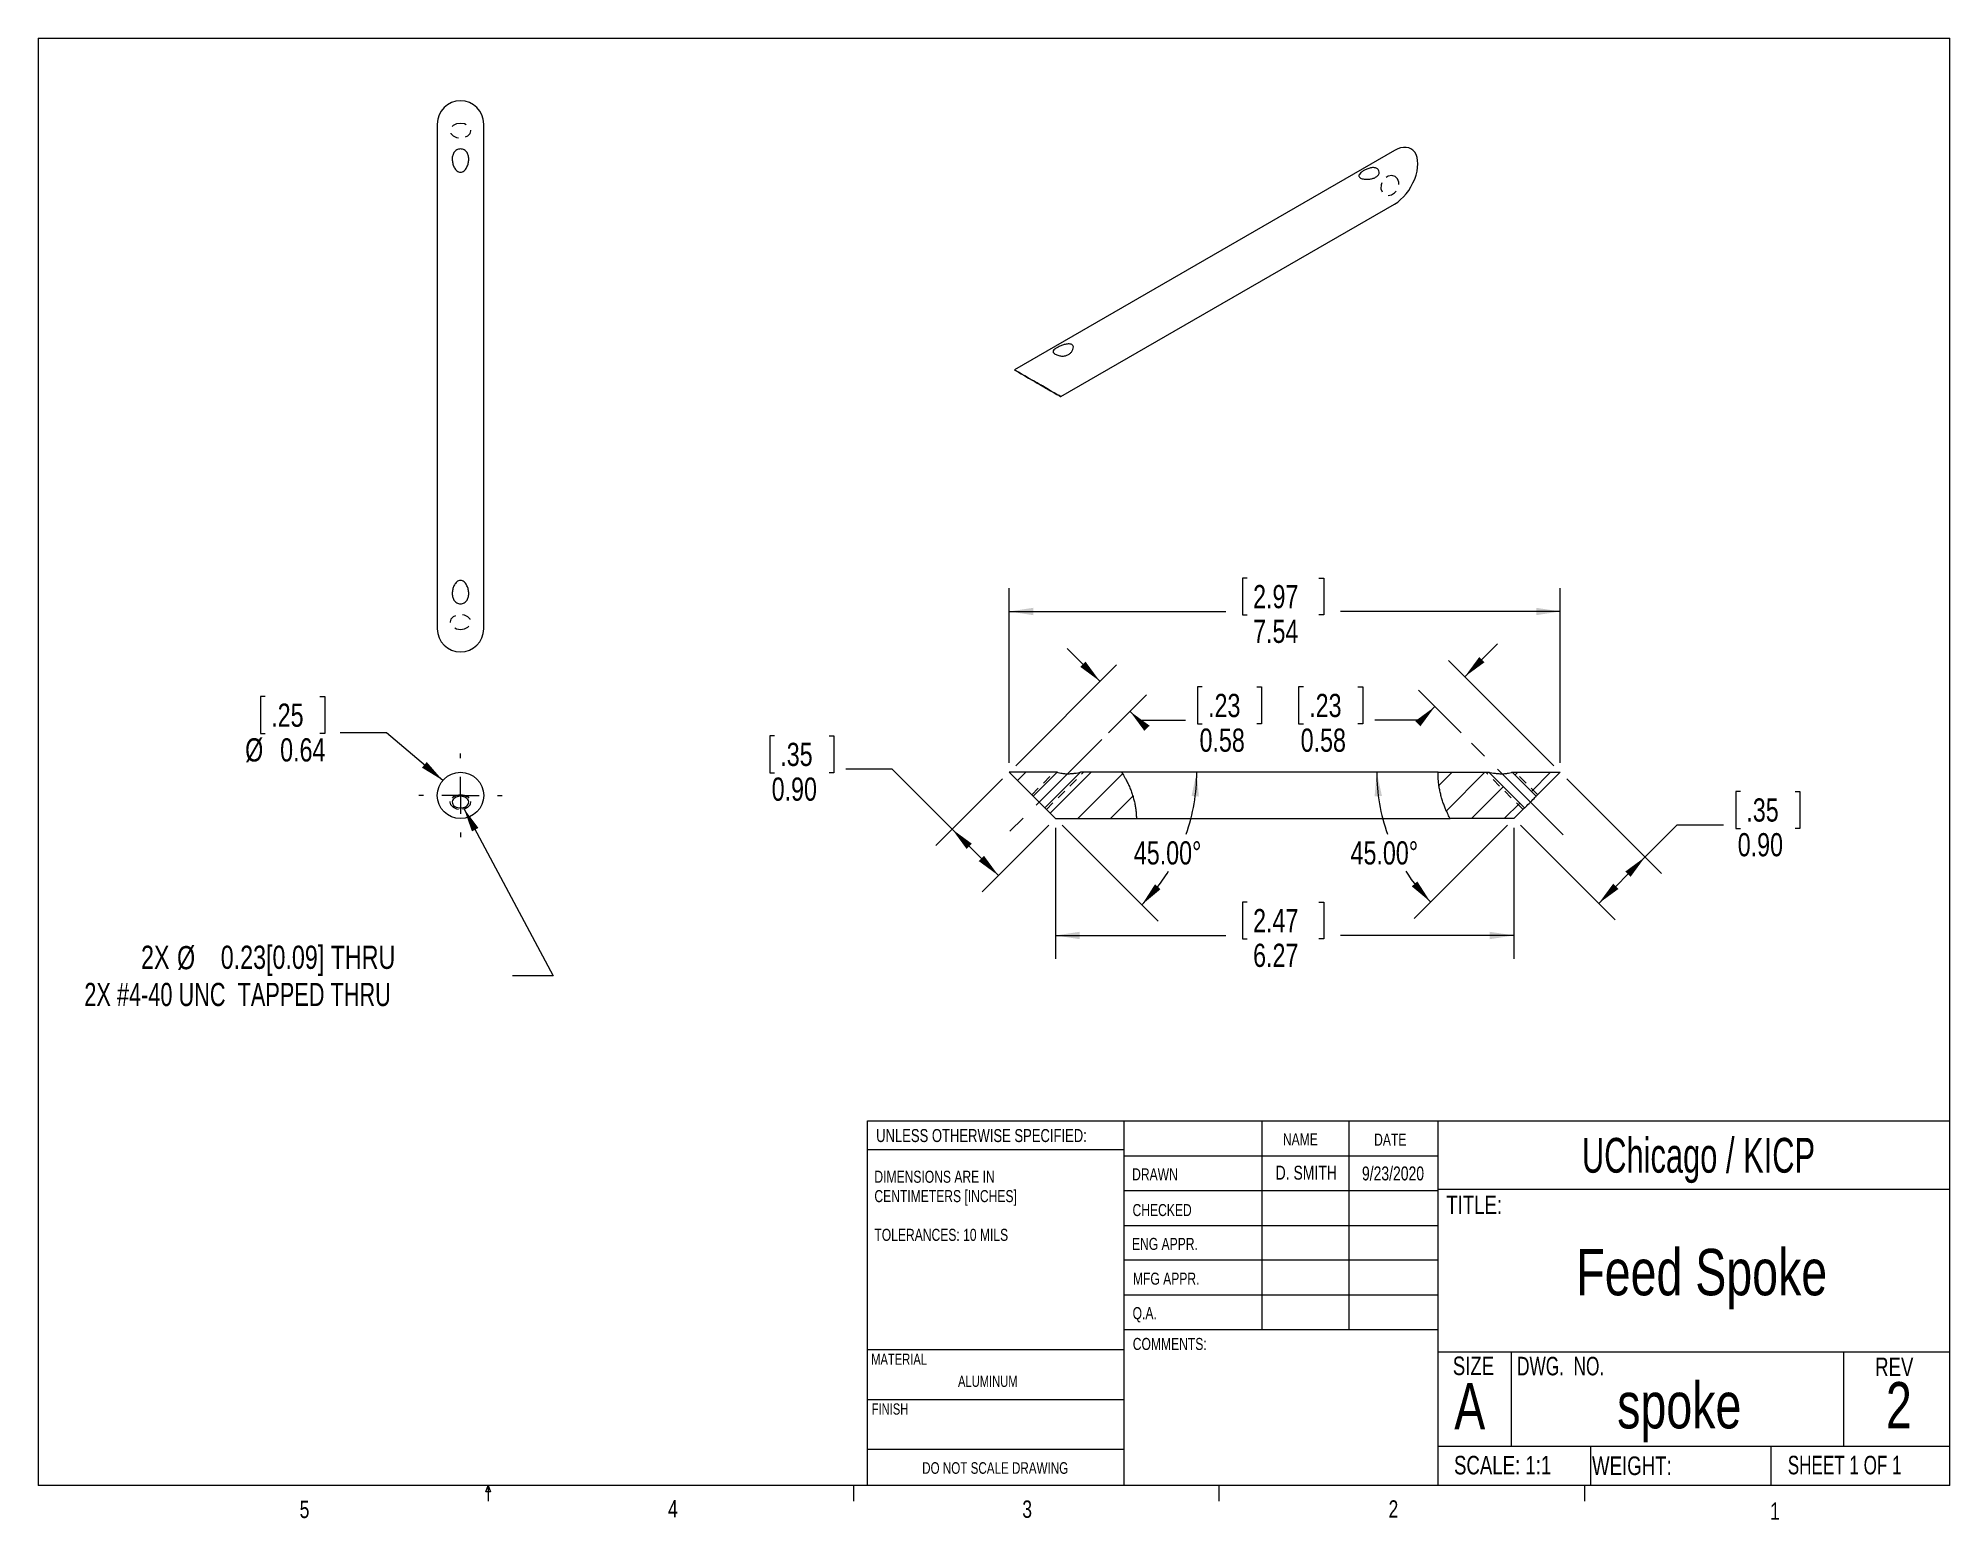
# Model space of a CAD drawing. Header units: millimetres. Extents: x 0.8 to 27, y 0.5 to 20.8.
import ezdxf

# ---------------------------------------------------------------- set-up
doc = ezdxf.new("R2010")
doc.units = ezdxf.units.MM
doc.linetypes.add('CENTERX2', pattern=[2.032, 1.27, -0.254, 0.254, -0.254])
doc.linetypes.add('HIDDEN', pattern=[0.1905, 0.127, -0.0635])
doc.styles.add('SLDTEXTSTYLE0', font='TXT', dxfattribs={"width": 0.75})
doc.styles.add('SLDTEXTSTYLE1', font='TXT', dxfattribs={"width": 0.6875})
doc.styles.add('SLDTEXTSTYLE2', font='TXT', dxfattribs={"width": 0.694444})
doc.styles.add('SLDTEXTSTYLE3', font='TXT', dxfattribs={"width": 0.663})
doc.styles.add('SLDTEXTSTYLE4', font='TXT', dxfattribs={"width": 0.7})
doc.dimstyles.new('SLDDIMSTYLE0', dxfattribs={"dimtxt": 0.3175, "dimasz": 0.3302, "dimexe": 0, "dimexo": 0.0625, "dimgap": 0.079375, "dimtad": 0, "dimtih": 1, "dimtoh": 1, "dimrnd": 1e-09, "dimdsep": 46, "dimtxsty": 'SLDTEXTSTYLE0', "dimsah": 1, "dimcen": 0, "dimadec": 0, "dimazin": 2, "dimtfac": 1, "dimtofl": 0, "dimtmove": 0, "dimatfit": 3, "dimfxl": 1, "dimfrac": 2, "dimtolj": 1, "dimtzin": 12, "dimarcsym": 0})
doc.dimstyles.new('SLDDIMSTYLE1', dxfattribs={"dimtxt": 0.3175, "dimasz": 0.3302, "dimexe": 0, "dimexo": 0.0625, "dimgap": 0.079375, "dimtad": 0, "dimtih": 1, "dimtoh": 1, "dimrnd": 1e-09, "dimdsep": 46, "dimtxsty": 'SLDTEXTSTYLE0', "dimsah": 1, "dimcen": 0, "dimadec": 0, "dimazin": 2, "dimtfac": 1, "dimtofl": 0, "dimtmove": 0, "dimatfit": 3, "dimfxl": 1, "dimfrac": 2, "dimtolj": 1, "dimtzin": 12, "dimarcsym": 0})
doc.dimstyles.new('SLDDIMSTYLE2', dxfattribs={"dimtxt": 0.3175, "dimasz": 0.3302, "dimexe": 0, "dimexo": 0.0625, "dimgap": 0.079375, "dimtad": 0, "dimtih": 1, "dimtoh": 1, "dimrnd": 1e-09, "dimzin": 12, "dimdsep": 46, "dimtxsty": 'SLDTEXTSTYLE0', "dimsah": 1, "dimcen": 0.09, "dimadec": 0, "dimazin": 3, "dimtfac": 1, "dimtofl": 0, "dimtmove": 0, "dimatfit": 3, "dimfxl": 1, "dimfrac": 2, "dimtolj": 1, "dimtzin": 12, "dimarcsym": 0})
doc.dimstyles.new('SLDDIMSTYLE3', dxfattribs={"dimtxt": 0.3175, "dimasz": 0.3302, "dimexe": 0, "dimexo": 0.0625, "dimgap": 0.079375, "dimtad": 0, "dimtih": 1, "dimtoh": 1, "dimrnd": 1e-09, "dimdsep": 46, "dimtxsty": 'SLDTEXTSTYLE0', "dimsah": 1, "dimcen": 0.09, "dimadec": 0, "dimazin": 2, "dimtfac": 1, "dimtmove": 0, "dimatfit": 0, "dimfxl": 1, "dimfrac": 2, "dimtolj": 1, "dimtzin": 12, "dimarcsym": 0})
doc.dimstyles.new('SLDDIMSTYLE4', dxfattribs={"dimtxt": 0.3175, "dimasz": 0.3302, "dimexe": 0, "dimexo": 0.0625, "dimgap": 0.079375, "dimtad": 0, "dimtih": 1, "dimtoh": 1, "dimrnd": 1e-09, "dimzin": 0, "dimdsep": 46, "dimtxsty": 'SLDTEXTSTYLE0', "dimsah": 1, "dimcen": 0.09, "dimadec": 0, "dimazin": 0, "dimtfac": 1, "dimtofl": 0, "dimtmove": 0, "dimatfit": 3, "dimfxl": 1, "dimfrac": 2, "dimtolj": 1, "dimtzin": 12, "dimarcsym": 0})
doc.dimstyles.new('SLDDIMSTYLE5', dxfattribs={"dimtxt": 0.3175, "dimasz": 0.3302, "dimexe": 0, "dimexo": 0.0625, "dimgap": 0.079375, "dimtad": 0, "dimtih": 1, "dimtoh": 1, "dimdec": 4, "dimzin": 4, "dimdsep": 46, "dimtxsty": 'SLDTEXTSTYLE0', "dimsah": 1, "dimcen": 0.09, "dimazin": 1, "dimtfac": 1, "dimtofl": 0, "dimtmove": 0, "dimatfit": 3, "dimfxl": 1, "dimfrac": 2, "dimtolj": 1, "dimtzin": 12, "dimarcsym": 0})

# ---------------------------------------------------------------- blocks, each defined once
blk = doc.blocks.new('SW_NOTE_0')
at = {"color": 0, "linetype": 'Continuous', "lineweight": 0, "char_height": 0.1651, "attachment_point": 1, "style": 'SLDTEXTSTYLE0'}
for s, insert in [('DIMENSIONS ARE IN', (0, 0.213)), ('CENTIMETERS [INCHES]', (0, -0.052)), ('TOLERANCES: 10 MILS', (0, -0.582))]:
    blk.add_mtext(s, dxfattribs=dict(at, insert=insert))
blk = doc.blocks.new('_D')
at = {"color": 7, "linetype": 'Continuous', "lineweight": 0}
for p, q in [((3.946, 11.795), (3.882, 11.795)), ((3.882, 11.795), (3.882, 11.291)), ((4.694, 11.795), (4.759, 11.795)), ((4.759, 11.795), (4.759, 11.291)), ((3.882, 11.291), (3.946, 11.291)), ((4.759, 11.291), (4.694, 11.291)), ((5.605, 11.3), (4.97, 11.3)), ((6.375, 10.648), (5.605, 11.3))]:
    blk.add_line(p, q, dxfattribs=at)
blk.add_solid([(6.375, 10.648), (6.156, 10.9), (6.09, 10.823)], dxfattribs=at)
at = {"color": 7, "linetype": 'Continuous', "lineweight": 0, "char_height": 0.3175, "attachment_point": 1, "style": 'SLDTEXTSTYLE0'}
for s, insert in [('.25', (4.027, 11.7)), ('%%c', (3.67, 11.225)), ('0.64', (4.149, 11.225))]:
    blk.add_mtext(s, dxfattribs=dict(at, insert=insert))
blk = doc.blocks.new('_D_1')
at = {"color": 7, "linetype": 'Continuous', "lineweight": 0}
for p, q in [((6.663, 10.265), (7.886, 7.974)), ((7.886, 7.974), (7.33, 7.974))]:
    blk.add_line(p, q, dxfattribs=at)
blk.add_solid([(6.663, 10.265), (6.774, 9.95), (6.863, 9.998)], dxfattribs=at)
at = {"color": 7, "linetype": 'Continuous', "lineweight": 0, "char_height": 0.3175, "attachment_point": 1}
for s, insert, style in [('2X', (2.245, 8.386), 'SLDTEXTSTYLE0'), ('%%c', (2.738, 8.381), 'SLDTEXTSTYLE0'), ('0.23[0.09] THRU', (3.336, 8.386), 'SLDTEXTSTYLE0'), ('2X #4-40 UNC  TAPPED THRU', (1.469, 7.877), 'SLDTEXTSTYLE4')]:
    blk.add_mtext(s, dxfattribs=dict(at, insert=insert, style=style))
blk = doc.blocks.new('SW_CENTERMARKSYMBOL_0')
at = {"color": 0, "linetype": 'Continuous', "lineweight": 0}
for p, q in [((0, 0.508), (0, 0.5715)), ((-0.508, 0), (-0.5715, 0)), ((0, 0), (-0.254, 0)), ((0, 0), (0, 0.254)), ((0, 0), (0, -0.254)), ((0, 0), (0.254, 0)), ((0.508, 0), (0.5715, 0)), ((0, -0.508), (0, -0.5715))]:
    blk.add_line(p, q, dxfattribs=at)
blk = doc.blocks.new('_D_2')
at = {"color": 7, "linetype": 'Continuous', "lineweight": 0}
for p, q in [((17.385, 13.418), (17.32, 13.418)), ((17.32, 13.418), (17.32, 12.914)), ((18.367, 13.418), (18.432, 13.418)), ((18.432, 13.418), (18.432, 12.914)), ((14.126, 10.888), (14.126, 13.278)), ((21.67, 10.888), (21.67, 13.278)), ((14.126, 12.961), (17.09, 12.961)), ((17.32, 12.914), (17.385, 12.914)), ((18.432, 12.914), (18.367, 12.914)), ((21.67, 12.961), (18.662, 12.961))]:
    blk.add_line(p, q, dxfattribs=at)
for points in [[(14.126, 12.961), (14.456, 12.91), (14.456, 13.011)], [(21.67, 12.961), (21.34, 13.011), (21.34, 12.91)]]:
    blk.add_solid(points, dxfattribs=at)
at = {"color": 7, "linetype": 'Continuous', "lineweight": 0, "char_height": 0.3175, "attachment_point": 1, "style": 'SLDTEXTSTYLE0'}
for s, insert in [('2.97', (17.465, 13.323)), ('7.54', (17.465, 12.848))]:
    blk.add_mtext(s, dxfattribs=dict(at, insert=insert))
blk = doc.blocks.new('_D_3')
at = {"color": 7, "linetype": 'Continuous', "lineweight": 0}
for p, q in [((15.37, 12.004), (14.921, 12.453)), ((14.216, 10.85), (15.594, 12.229)), ((15.484, 11.299), (16.004, 11.82)), ((16.769, 11.928), (16.704, 11.928)), ((16.704, 11.928), (16.704, 11.424)), ((17.516, 11.928), (17.581, 11.928)), ((17.581, 11.928), (17.581, 11.424)), ((15.779, 11.595), (15.904, 11.471)), ((15.904, 11.471), (16.539, 11.471)), ((16.704, 11.424), (16.769, 11.424)), ((17.581, 11.424), (17.516, 11.424))]:
    blk.add_line(p, q, dxfattribs=at)
for points in [[(15.37, 12.004), (15.172, 12.274), (15.101, 12.202)], [(15.779, 11.595), (15.977, 11.326), (16.049, 11.397)]]:
    blk.add_solid(points, dxfattribs=at)
at = {"color": 7, "linetype": 'Continuous', "lineweight": 0, "char_height": 0.3175, "attachment_point": 1, "style": 'SLDTEXTSTYLE0'}
for s, insert in [('.23', (16.849, 11.833)), ('0.58', (16.732, 11.358))]:
    blk.add_mtext(s, dxfattribs=dict(at, insert=insert))
blk = doc.blocks.new('_D_4')
at = {"color": 7, "linetype": 'Continuous', "lineweight": 0}
for p, q in [((10.913, 11.258), (10.849, 11.258)), ((10.849, 11.258), (10.849, 10.754)), ((11.661, 11.258), (11.725, 11.258)), ((11.725, 11.258), (11.725, 10.754)), ((10.849, 10.754), (10.913, 10.754)), ((11.725, 10.754), (11.661, 10.754)), ((12.526, 10.8), (11.891, 10.8)), ((13.346, 9.98), (12.526, 10.8)), ((14.036, 10.671), (13.121, 9.756)), ((13.981, 9.345), (13.346, 9.98)), ((14.671, 10.036), (13.756, 9.121))]:
    blk.add_line(p, q, dxfattribs=at)
for points in [[(13.346, 9.98), (13.543, 9.711), (13.615, 9.783)], [(13.981, 9.345), (13.783, 9.615), (13.711, 9.543)]]:
    blk.add_solid(points, dxfattribs=at)
at = {"color": 7, "linetype": 'Continuous', "lineweight": 0, "char_height": 0.3175, "attachment_point": 1, "style": 'SLDTEXTSTYLE0'}
for s, insert in [('.35', (10.994, 11.163)), ('0.90', (10.876, 10.688))]:
    blk.add_mtext(s, dxfattribs=dict(at, insert=insert))
blk = doc.blocks.new('_D_5')
at = {"color": 7, "linetype": 'Continuous', "lineweight": 0}
for p, q in [((14.761, 9.999), (14.761, 8.208)), ((21.035, 9.999), (21.035, 8.208)), ((17.385, 8.983), (17.32, 8.983)), ((17.32, 8.983), (17.32, 8.479)), ((18.367, 8.983), (18.432, 8.983)), ((18.432, 8.983), (18.432, 8.479)), ((14.761, 8.526), (17.09, 8.526)), ((17.32, 8.479), (17.385, 8.479)), ((18.432, 8.479), (18.367, 8.479)), ((21.035, 8.526), (18.662, 8.526))]:
    blk.add_line(p, q, dxfattribs=at)
for points in [[(14.761, 8.526), (15.091, 8.475), (15.091, 8.576)], [(21.035, 8.526), (20.705, 8.576), (20.705, 8.475)]]:
    blk.add_solid(points, dxfattribs=at)
at = {"color": 7, "linetype": 'Continuous', "lineweight": 0, "char_height": 0.3175, "attachment_point": 1, "style": 'SLDTEXTSTYLE0'}
for s, insert in [('2.47', (17.465, 8.888)), ('6.27', (17.465, 8.413))]:
    blk.add_mtext(s, dxfattribs=dict(at, insert=insert))
blk = doc.blocks.new('_D_6')
at = {"color": 7, "linetype": 'Continuous', "lineweight": 0}
blk.add_line((20.945, 10.036), (19.668, 8.759), dxfattribs=at)
for start, end in [(180, 199.7818), (212.6176, 225)]:
    blk.add_arc((21.67, 10.761), 2.513, start, end, dxfattribs=at)
for points in [[(19.157, 10.761), (19.128, 10.428), (19.229, 10.434)], [(19.893, 8.984), (19.713, 9.265), (19.637, 9.198)]]:
    blk.add_solid(points, dxfattribs=at)
at = {"color": 7, "linetype": 'Continuous', "lineweight": 0, "insert": (18.799, 9.815), "char_height": 0.3175, "attachment_point": 1, "style": 'SLDTEXTSTYLE0'}
blk.add_mtext('45.00°', dxfattribs=at)
blk = doc.blocks.new('_D_7')
at = {"color": 7, "linetype": 'Continuous', "lineweight": 0}
blk.add_line((14.851, 10.036), (16.166, 8.72), dxfattribs=at)
for start, end in [(340.6596, 0), (315, 328.1654)]:
    blk.add_arc((14.126, 10.761), 2.568, start, end, dxfattribs=at)
for points in [[(16.694, 10.761), (16.622, 10.434), (16.723, 10.428)], [(15.942, 8.945), (16.198, 9.159), (16.122, 9.226)]]:
    blk.add_solid(points, dxfattribs=at)
at = {"color": 7, "linetype": 'Continuous', "lineweight": 0, "insert": (15.833, 9.815), "char_height": 0.3175, "attachment_point": 1, "style": 'SLDTEXTSTYLE0'}
blk.add_mtext('45.00°', dxfattribs=at)
blk = doc.blocks.new('_D_8')
at = {"color": 7, "linetype": 'Continuous', "lineweight": 0}
for p, q in [((20.362, 12.068), (20.812, 12.517)), ((21.58, 10.85), (20.138, 12.292)), ((18.153, 11.928), (18.088, 11.928)), ((18.088, 11.928), (18.088, 11.424)), ((18.9, 11.928), (18.965, 11.928)), ((18.965, 11.928), (18.965, 11.424)), ((20.312, 11.299), (19.729, 11.883)), ((19.953, 11.658), (19.766, 11.471)), ((18.088, 11.424), (18.153, 11.424)), ((18.965, 11.424), (18.9, 11.424)), ((19.766, 11.471), (19.131, 11.471))]:
    blk.add_line(p, q, dxfattribs=at)
for points in [[(20.362, 12.068), (20.632, 12.265), (20.56, 12.337)], [(19.953, 11.658), (19.684, 11.461), (19.755, 11.389)]]:
    blk.add_solid(points, dxfattribs=at)
at = {"color": 7, "linetype": 'Continuous', "lineweight": 0, "char_height": 0.3175, "attachment_point": 1, "style": 'SLDTEXTSTYLE0'}
for s, insert in [('.23', (18.233, 11.833)), ('0.58', (18.116, 11.358))]:
    blk.add_mtext(s, dxfattribs=dict(at, insert=insert))
blk = doc.blocks.new('_D_9')
at = {"color": 7, "linetype": 'Continuous', "lineweight": 0}
for p, q in [((21.76, 10.671), (23.055, 9.375)), ((24.135, 10.496), (24.07, 10.496)), ((24.07, 10.496), (24.07, 9.992)), ((24.883, 10.496), (24.947, 10.496)), ((24.947, 10.496), (24.947, 9.992)), ((21.125, 10.036), (22.42, 8.74)), ((22.83, 9.6), (23.27, 10.039)), ((23.27, 10.039), (23.905, 10.039)), ((24.07, 9.992), (24.135, 9.992)), ((24.947, 9.992), (24.883, 9.992)), ((22.195, 8.965), (22.83, 9.6))]:
    blk.add_line(p, q, dxfattribs=at)
for points in [[(22.83, 9.6), (22.561, 9.402), (22.633, 9.33)], [(22.195, 8.965), (22.465, 9.162), (22.393, 9.234)]]:
    blk.add_solid(points, dxfattribs=at)
at = {"color": 7, "linetype": 'Continuous', "lineweight": 0, "char_height": 0.3175, "attachment_point": 1, "style": 'SLDTEXTSTYLE0'}
for s, insert in [('.35', (24.216, 10.402)), ('0.90', (24.098, 9.927))]:
    blk.add_mtext(s, dxfattribs=dict(at, insert=insert))

msp = doc.modelspace()

# ---------------------------------------------------------------- hatches: boundary and pattern name
at = {"linetype": 'Continuous', "lineweight": 0}
h = msp.add_hatch(dxfattribs=at)
h.set_pattern_fill('ANSI31', scale=0.1, style=0)
h.paths.add_polyline_path([(14.78496, 10.7605), (14.12596, 10.7605), (14.45546, 10.431)], flags=0)
h = msp.add_hatch(dxfattribs=at)
h.set_pattern_fill('ANSI31', scale=0.1, style=0)
edge = h.paths.add_edge_path(flags=0)
edge.add_line((15.66644, 10.7605), (15.10466, 10.7605))
edge.add_line((15.10466, 10.7605), (14.61531, 10.27115))
edge.add_line((14.61531, 10.27115), (14.76096, 10.1255))
edge.add_line((14.76096, 10.1255), (15.8672, 10.1255))
edge.add_spline(control_points=[(15.8672, 10.1255), (15.8696, 10.33514), (15.79536, 10.55655), (15.66644, 10.7605)], knot_values=[0.62067816, 0.62067816, 0.62067816, 0.62067816, 0.71433037, 0.71433037, 0.71433037, 0.71433037], weights=[1, 1, 1, 1], degree=3, periodic=0)
h = msp.add_hatch(dxfattribs=at)
h.set_pattern_fill('ANSI31', scale=0.1, style=0)
edge = h.paths.add_edge_path(flags=0)
edge.add_spline(control_points=[(15.66644, 10.7605), (15.79536, 10.55655), (15.8696, 10.33514), (15.8672, 10.1255)], knot_values=[0.28566963, 0.28566963, 0.28566963, 0.28566963, 0.37932184, 0.37932184, 0.37932184, 0.37932184], weights=[1, 1, 1, 1], degree=3, periodic=0)
edge.add_spline(control_points=[(15.8672, 10.1255), (15.8672, 10.1255), (15.86722, 10.12704), (15.86724, 10.13009), (15.86728, 10.13603), (15.86733, 10.1479), (15.86677, 10.16476), (15.86621, 10.18139), (15.865, 10.20333), (15.86237, 10.22875), (15.85965, 10.25507), (15.85528, 10.28588), (15.84893, 10.31824), (15.84199, 10.35364), (15.83243, 10.39202), (15.821, 10.4294), (15.81961, 10.43394), (15.81819, 10.43847), (15.81675, 10.443)], knot_values=[0, 0, 0, 0, 0.00054001, 0.00054001, 0.00054001, 0.00160095, 0.00160095, 0.00160095, 0.00264772, 0.00264772, 0.00264772, 0.00373305, 0.00373305, 0.00373305, 0.00492288, 0.00492288, 0.00492288, 0.00506554, 0.00506554, 0.00506554, 0.00506554], weights=[1, 1, 1, 1, 1, 1, 1, 1, 1, 1, 1, 1, 1, 1, 1, 1, 1, 1, 1], degree=3, periodic=0)
edge.add_spline(control_points=[(15.81675, 10.443), (15.80561, 10.47791), (15.79268, 10.51268), (15.77921, 10.54495), (15.76483, 10.5794), (15.74948, 10.61193), (15.73496, 10.64038), (15.72223, 10.66533), (15.70987, 10.68772), (15.69934, 10.70601), (15.68955, 10.723), (15.68116, 10.73681), (15.67541, 10.74614), (15.66964, 10.75549), (15.66644, 10.7605), (15.66644, 10.7605)], knot_values=[0.00506554, 0.00506554, 0.00506554, 0.00506554, 0.00617967, 0.00617967, 0.00617967, 0.00736573, 0.00736573, 0.00736573, 0.0084038, 0.0084038, 0.0084038, 0.0093687, 0.0093687, 0.0093687, 0.01033875, 0.01033875, 0.01033875, 0.01033875], weights=[1, 1, 1, 1, 1, 1, 1, 1, 1, 1, 1, 1, 1, 1, 1, 1], degree=3, periodic=0)
h = msp.add_hatch(dxfattribs=at)
h.set_pattern_fill('ANSI31', scale=0.1, style=0)
edge = h.paths.add_edge_path(flags=0)
edge.add_line((21.03476, 10.1255), (21.18041, 10.27115))
edge.add_line((21.18041, 10.27115), (20.69107, 10.7605))
edge.add_line((20.69107, 10.7605), (19.99795, 10.7605))
edge.add_spline(control_points=[(19.99795, 10.7605), (19.99213, 10.55902), (20.05057, 10.335), (20.16056, 10.1255)], knot_values=[0.28170962, 0.28170962, 0.28170962, 0.28170962, 0.3735803, 0.3735803, 0.3735803, 0.3735803], weights=[1, 1, 1, 1], degree=3, periodic=0)
edge.add_line((20.16056, 10.1255), (21.03476, 10.1255))
h = msp.add_hatch(dxfattribs=at)
h.set_pattern_fill('ANSI31', scale=0.1, style=0)
edge = h.paths.add_edge_path(flags=0)
edge.add_spline(control_points=[(20.16056, 10.1255), (20.05057, 10.335), (19.99213, 10.55902), (19.99795, 10.7605)], knot_values=[0.6264197, 0.6264197, 0.6264197, 0.6264197, 0.71829038, 0.71829038, 0.71829038, 0.71829038], weights=[1, 1, 1, 1], degree=3, periodic=0)
edge.add_spline(control_points=[(19.99795, 10.7605), (19.99795, 10.7605), (19.99791, 10.7592), (19.99784, 10.75661), (19.99771, 10.75112), (19.99743, 10.73962), (19.9976, 10.72304), (19.99776, 10.70668), (19.9984, 10.68491), (20.00022, 10.65955), (20.00209, 10.63366), (20.00528, 10.6033), (20.01015, 10.57118), (20.01534, 10.53703), (20.02261, 10.49987), (20.03149, 10.46332), (20.03314, 10.45654), (20.03484, 10.44976), (20.0366, 10.443)], knot_values=[0, 0, 0, 0, 0.00049707, 0.00049707, 0.00049707, 0.00156403, 0.00156403, 0.00156403, 0.00261737, 0.00261737, 0.00261737, 0.00369299, 0.00369299, 0.00369299, 0.00483872, 0.00483872, 0.00483872, 0.00504881, 0.00504881, 0.00504881, 0.00504881], weights=[1, 1, 1, 1, 1, 1, 1, 1, 1, 1, 1, 1, 1, 1, 1, 1, 1, 1, 1], degree=3, periodic=0)
edge.add_spline(control_points=[(20.0366, 10.443), (20.04478, 10.4115), (20.05423, 10.38), (20.06417, 10.35036), (20.07585, 10.31555), (20.0885, 10.28241), (20.10057, 10.25333), (20.11155, 10.22687), (20.1223, 10.20311), (20.13148, 10.18375), (20.14014, 10.16547), (20.14757, 10.15069), (20.15265, 10.14075), (20.15774, 10.1308), (20.16056, 10.1255), (20.16056, 10.1255)], knot_values=[0.00504881, 0.00504881, 0.00504881, 0.00504881, 0.00603783, 0.00603783, 0.00603783, 0.00719757, 0.00719757, 0.00719757, 0.0082509, 0.0082509, 0.0082509, 0.00924558, 0.00924558, 0.00924558, 0.01024426, 0.01024426, 0.01024426, 0.01024426], weights=[1, 1, 1, 1, 1, 1, 1, 1, 1, 1, 1, 1, 1, 1, 1, 1], degree=3, periodic=0)
h = msp.add_hatch(dxfattribs=at)
h.set_pattern_fill('ANSI31', scale=0.1, style=0)
h.paths.add_polyline_path([(21.01076, 10.7605), (21.34026, 10.431), (21.66976, 10.7605)], flags=0)

# ---------------------------------------------------------------- linework, layer by layer
at = {"color": 7, "linetype": 'Continuous', "lineweight": 0}
for p, q in [((0.83801, 20.80787), (27.00001, 20.80787)), ((0.83801, 20.80787), (0.83801, 0.99587)), ((27.00001, 0.99587), (27.00001, 20.80787)), ((12.18739, 0.99587), (12.18739, 5.98921)), ((12.18739, 5.98921), (27.00001, 5.98921)), ((12.18739, 0.99587), (12.18739, 5.98921)), ((15.69627, 5.98921), (15.69627, 0.99587)), ((17.58602, 5.98921), (17.58602, 3.12781)), ((18.77608, 5.98921), (18.77608, 3.12781)), ((19.99287, 5.98921), (19.99287, 0.99587)), ((15.69627, 5.59329), (12.18739, 5.59329)), ((15.69627, 5.50906), (19.99287, 5.50906)), ((15.69627, 5.03281), (19.99287, 5.03281)), ((19.99287, 5.05275), (27.00001, 5.05275)), ((15.69627, 4.55656), (19.99287, 4.55656)), ((19.99287, 4.08031), (15.69627, 4.08031)), ((19.99287, 3.60406), (15.69627, 3.60406)), ((19.99287, 3.12781), (15.69627, 3.12781)), ((12.18739, 2.85952), (15.69627, 2.85952)), ((19.99287, 2.82432), (27.00001, 2.82432)), ((20.99755, 2.82432), (20.99755, 1.5366)), ((25.5473, 2.82432), (25.5473, 1.5366)), ((12.18739, 2.17372), (15.69627, 2.17372)), ((12.18739, 1.4944), (15.69627, 1.4944)), ((19.99287, 1.5366), (27.00001, 1.5366)), ((22.08363, 1.5366), (22.08363, 0.99587)), ((24.55229, 1.5366), (24.55229, 0.99587)), ((27.00001, 0.99587), (0.83801, 0.99587)), ((6.96322, 0.90805), (6.99688, 0.99587)), ((7.02877, 0.90805), (6.96322, 0.90805)), ((6.99688, 0.99587), (6.99688, 0.78048)), ((6.99688, 0.99587), (7.02877, 0.90805)), ((11.9975, 0.99587), (11.9975, 0.78048)), ((16.99813, 0.99587), (16.99813, 0.78048)), ((21.99875, 0.99587), (21.99875, 0.78048))]:
    msp.add_line(p, q, dxfattribs=at)
at = {"color": 7, "linetype": 'Continuous', "lineweight": 15}
for p, q in [((6.29965, 19.63367), (6.29965, 12.72486)), ((6.93465, 12.72486), (6.93465, 19.63367)), ((19.40184, 19.2716), (14.19906, 16.2681)), ((14.83406, 15.90146), (19.40179, 18.53836)), ((14.78496, 10.7605), (14.12596, 10.7605)), ((14.12596, 10.7605), (14.45546, 10.431)), ((14.45546, 10.431), (14.78496, 10.7605)), ((15.10466, 10.7605), (14.61531, 10.27115)), ((15.66644, 10.7605), (15.10466, 10.7605)), ((19.99795, 10.7605), (15.66644, 10.7605)), ((19.99795, 10.7605), (20.69107, 10.7605)), ((20.69107, 10.7605), (21.18041, 10.27115)), ((21.01076, 10.7605), (21.66976, 10.7605)), ((21.34026, 10.431), (21.01076, 10.7605)), ((21.34026, 10.431), (21.66976, 10.7605)), ((14.45546, 10.431), (14.61531, 10.27115)), ((14.61531, 10.27115), (14.76096, 10.1255)), ((21.03476, 10.1255), (21.18041, 10.27115)), ((14.76096, 10.1255), (15.8672, 10.1255)), ((15.8672, 10.1255), (20.16056, 10.1255)), ((21.03476, 10.1255), (20.16056, 10.1255))]:
    msp.add_line(p, q, dxfattribs=at)
at = {"color": 7, "linetype": 'CENTERX2', "lineweight": 0}
for p, q in [((15.39382, 11.20951), (14.08637, 9.90207)), ((21.70935, 9.90207), (20.4019, 11.20951))]:
    msp.add_line(p, q, dxfattribs=at)
at = {"color": 7, "linetype": 'HIDDEN', "lineweight": 0}
for p, q in [((14.4348, 10.45166), (14.74365, 10.7605)), ((14.63596, 10.2505), (15.14596, 10.7605)), ((21.15976, 10.2505), (20.64976, 10.7605)), ((21.36092, 10.45166), (21.05207, 10.7605))]:
    msp.add_line(p, q, dxfattribs=at)
at = {"color": 7, "linetype": 'HIDDEN', "lineweight": 0, "flags": 128}
for points in [[(6.61715, 19.64232), (6.56272, 19.63467), (6.51657, 19.61286), (6.48574, 19.58023), (6.47491, 19.54174), (6.48574, 19.50325), (6.51657, 19.47062), (6.56272, 19.44882), (6.61715, 19.44116), (6.67159, 19.44882), (6.71773, 19.47062), (6.74857, 19.50325), (6.75939, 19.54174), (6.74857, 19.58023), (6.71773, 19.61286), (6.67159, 19.63467), (6.61715, 19.64232)], [(19.40794, 18.91558), (19.36403, 18.92842), (19.31599, 18.92056), (19.27111, 18.89318), (19.23624, 18.85046), (19.21668, 18.7989), (19.21541, 18.74635), (19.23262, 18.70081), (19.2657, 18.66921), (19.3096, 18.65637), (19.35765, 18.66424), (19.40252, 18.69161), (19.4374, 18.73433), (19.45696, 18.78589), (19.45823, 18.83844), (19.44101, 18.88398), (19.40794, 18.91558)], [(14.51044, 16.08831), (14.55434, 16.06297), (14.60239, 16.03523), (14.64726, 16.00932), (14.68214, 15.98918), (14.7017, 15.97788), (14.70297, 15.97714), (14.68575, 15.98708), (14.65268, 16.00617), (14.60877, 16.03152), (14.56073, 16.05926), (14.51585, 16.08517), (14.48098, 16.10531), (14.46142, 16.1166), (14.46015, 16.11734), (14.47736, 16.10741), (14.51044, 16.08831)], [(6.61715, 12.71621), (6.67159, 12.72387), (6.71773, 12.74567), (6.74857, 12.7783), (6.75939, 12.81679), (6.74857, 12.85528), (6.71773, 12.88791), (6.67159, 12.90971), (6.61715, 12.91737), (6.56272, 12.90971), (6.51657, 12.88791), (6.48574, 12.85528), (6.47491, 12.81679), (6.48574, 12.7783), (6.51657, 12.74567), (6.56272, 12.72387), (6.61715, 12.71621)], [(6.61715, 10.45166), (6.67159, 10.444), (6.71773, 10.4222), (6.74857, 10.38957), (6.75939, 10.35108), (6.74857, 10.31259), (6.71773, 10.27996), (6.67159, 10.25816), (6.61715, 10.2505), (6.56272, 10.25816), (6.51657, 10.27996), (6.48574, 10.31259), (6.47491, 10.35108), (6.48574, 10.38957), (6.51657, 10.4222), (6.56272, 10.444), (6.61715, 10.45166)], [(6.61715, 10.45166), (6.56272, 10.444), (6.51657, 10.4222), (6.48574, 10.38957), (6.47491, 10.35108), (6.48574, 10.31259), (6.51657, 10.27996), (6.56272, 10.25816), (6.61715, 10.2505), (6.67159, 10.25816), (6.71773, 10.27996), (6.74857, 10.31259), (6.75939, 10.35108), (6.74857, 10.38957), (6.71773, 10.4222), (6.67159, 10.444), (6.61715, 10.45166)]]:
    msp.add_lwpolyline(points, dxfattribs=at)
at = {"color": 7, "linetype": 'Continuous', "lineweight": 15, "flags": 128}
for points in [[(14.52504, 16.07988), (14.50918, 16.08903), (14.49671, 16.09624), (14.4882, 16.10115), (14.48405, 16.10354), (14.48447, 16.10329), (14.48943, 16.10043), (14.49869, 16.09508), (14.51183, 16.08749), (14.52823, 16.07802), (14.54712, 16.06712), (14.56762, 16.05528), (14.58878, 16.04306), (14.60959, 16.03105), (14.6291, 16.01979), (14.64638, 16.00981), (14.66063, 16.00158), (14.67119, 15.99549), (14.67755, 15.99182), (14.67942, 15.99074), (14.67672, 15.9923), (14.66957, 15.99643), (14.6583, 16.00294), (14.64345, 16.01152), (14.6257, 16.02176), (14.60588, 16.0332), (14.58493, 16.0453), (14.56382, 16.05749), (14.54354, 16.0692), (14.52504, 16.07988)], [(6.61715, 10.431), (6.59286, 10.42913), (6.56969, 10.42362), (6.54875, 10.41471), (6.53101, 10.40282), (6.51729, 10.38852), (6.50824, 10.37246), (6.50429, 10.35541), (6.50561, 10.33815), (6.51215, 10.3215), (6.5236, 10.30623), (6.53942, 10.29305), (6.55888, 10.28259), (6.58106, 10.27534), (6.60493, 10.27162), (6.62937, 10.27162), (6.65324, 10.27534), (6.67543, 10.28259), (6.69488, 10.29305), (6.71071, 10.30623), (6.72216, 10.3215), (6.72869, 10.33815), (6.73002, 10.35541), (6.72606, 10.37246), (6.71702, 10.38852), (6.7033, 10.40282), (6.68556, 10.41471), (6.66461, 10.42362), (6.64145, 10.42913), (6.61715, 10.431)], [(21.18041, 10.27115), (21.18242, 10.27316), (21.18833, 10.27907), (21.19785, 10.28859), (21.21051, 10.30125), (21.22566, 10.3164), (21.24255, 10.33329), (21.26034, 10.35108), (21.27812, 10.36886), (21.29502, 10.38576), (21.31017, 10.40091), (21.32282, 10.41357), (21.33235, 10.42309), (21.33826, 10.429), (21.34026, 10.431)]]:
    msp.add_lwpolyline(points, dxfattribs=at)
at = {"color": 7, "linetype": 'Continuous', "lineweight": 15}
msp.add_circle((6.61715, 10.443), 0.3175, dxfattribs=at)
for centre, start, end in [((6.61715, 19.63367), 0, 180), ((6.61715, 12.72486), 180, 270), ((6.61715, 12.72486), 270, 0)]:
    msp.add_arc(centre, 0.3175, start, end, dxfattribs=at)
msp.add_ellipse((19.40182, 18.90498), major_axis=(0.22452, 0.38885), ratio=0.57733463, start_param=3.92695018, end_param=7.06854284, dxfattribs=at)
msp.add_ellipse((14.51656, 16.08478), major_axis=(0.3175, -0.18332), ratio=0.00007037, dxfattribs=at)
for points, knots in [([(6.61715, 18.97247), (6.60794, 18.97247), (6.59894, 18.9745), (6.58222, 18.98163), (6.57459, 18.98663), (6.55387, 19.00416), (6.54306, 19.01888), (6.52562, 19.05016), (6.51898, 19.06678), (6.50902, 19.10162), (6.50588, 19.11932), (6.50345, 19.15531), (6.50422, 19.17368), (6.51106, 19.20905), (6.51724, 19.22635), (6.53159, 19.24908), (6.53727, 19.25617), (6.54998, 19.26854), (6.55711, 19.27396), (6.57285, 19.28292), (6.58115, 19.2863), (6.59862, 19.29094), (6.60779, 19.29214), (6.63493, 19.29222), (6.65315, 19.28754), (6.68462, 19.26983), (6.6977, 19.25693), (6.71212, 19.23423), (6.71613, 19.22603), (6.72248, 19.20923), (6.72487, 19.20057), (6.73008, 19.17388), (6.73086, 19.15568), (6.72848, 19.11969), (6.72528, 19.10166), (6.71544, 19.06712), (6.70872, 19.05021), (6.69124, 19.01886), (6.68037, 19.0041), (6.65977, 18.98667), (6.65206, 18.98162), (6.63543, 18.97453), (6.62637, 18.97247), (6.61715, 18.97247)], [0, 0, 0, 0, 0.03125, 0.03125, 0.0625, 0.0625, 0.125, 0.125, 0.1875, 0.1875, 0.25, 0.25, 0.3125, 0.3125, 0.375, 0.375, 0.40625, 0.40625, 0.4375, 0.4375, 0.46875, 0.46875, 0.5, 0.5, 0.5625, 0.5625, 0.625, 0.625, 0.65625, 0.65625, 0.6875, 0.6875, 0.75, 0.75, 0.8125, 0.8125, 0.875, 0.875, 0.9375, 0.9375, 0.96875, 0.96875, 1, 1, 1, 1]), ([(18.93428, 18.89433), (18.92777, 18.89809), (18.92284, 18.90225), (18.91605, 18.91084), (18.91419, 18.91521), (18.91194, 18.92815), (18.91471, 18.93647), (18.92449, 18.95251), (18.93154, 18.96023), (18.94914, 18.97573), (18.95944, 18.98325), (18.98316, 18.99818), (18.9967, 19.00563), (19.02655, 19.01932), (19.04315, 19.02571), (19.06937, 19.03261), (19.0784, 19.03446), (19.09614, 19.03679), (19.10501, 19.03731), (19.12247, 19.03668), (19.13074, 19.03556), (19.14637, 19.03155), (19.1537, 19.02863), (19.17295, 19.01761), (19.18252, 19.0069), (19.19225, 18.98258), (19.19238, 18.96922), (19.18652, 18.95058), (19.18356, 18.94452), (19.17617, 18.93332), (19.17174, 18.9281), (19.15655, 18.91351), (19.14423, 18.90551), (19.1171, 18.89252), (19.10209, 18.88746), (19.07071, 18.88014), (19.05399, 18.87778), (19.01947, 18.87598), (19.00135, 18.8765), (18.97446, 18.88044), (18.96543, 18.88233), (18.94866, 18.88737), (18.9408, 18.89057), (18.93428, 18.89433)], [0, 0, 0, 0, 0.03125, 0.03125, 0.0625, 0.0625, 0.125, 0.125, 0.1875, 0.1875, 0.25, 0.25, 0.3125, 0.3125, 0.375, 0.375, 0.40625, 0.40625, 0.4375, 0.4375, 0.46875, 0.46875, 0.5, 0.5, 0.5625, 0.5625, 0.625, 0.625, 0.65625, 0.65625, 0.6875, 0.6875, 0.75, 0.75, 0.8125, 0.8125, 0.875, 0.875, 0.9375, 0.9375, 0.96875, 0.96875, 1, 1, 1, 1]), ([(14.75803, 16.48343), (14.75155, 16.48717), (14.74604, 16.49098), (14.7369, 16.49877), (14.73333, 16.50274), (14.72615, 16.51451), (14.72599, 16.52239), (14.73387, 16.53799), (14.74173, 16.54573), (14.76184, 16.56088), (14.77425, 16.56843), (14.80137, 16.58287), (14.81606, 16.58978), (14.84756, 16.60268), (14.86408, 16.60856), (14.8982, 16.61802), (14.91632, 16.62179), (14.94336, 16.62325), (14.95238, 16.623), (14.96915, 16.62036), (14.97712, 16.61787), (14.99014, 16.61053), (14.99521, 16.60571), (15.0022, 16.59477), (15.00409, 16.58888), (15.00648, 16.57054), (15.00378, 16.55806), (14.99399, 16.53412), (14.98694, 16.52286), (14.96949, 16.50188), (14.95903, 16.49221), (14.93541, 16.47581), (14.92191, 16.46886), (14.89943, 16.4616), (14.89161, 16.45972), (14.87516, 16.45716), (14.86653, 16.4565), (14.84036, 16.45655), (14.82194, 16.45935), (14.78727, 16.4691), (14.77099, 16.47595), (14.75803, 16.48343)], [0, 0, 0, 0, 0.03125, 0.03125, 0.0625, 0.0625, 0.125, 0.125, 0.1875, 0.1875, 0.25, 0.25, 0.3125, 0.3125, 0.375, 0.375, 0.4375, 0.4375, 0.46875, 0.46875, 0.5, 0.5, 0.53125, 0.53125, 0.5625, 0.5625, 0.625, 0.625, 0.6875, 0.6875, 0.75, 0.75, 0.8125, 0.8125, 0.84375, 0.84375, 0.875, 0.875, 0.9375, 0.9375, 1, 1, 1, 1]), ([(6.61715, 13.06636), (6.60799, 13.06636), (6.59904, 13.06752), (6.58154, 13.07209), (6.57305, 13.07553), (6.54969, 13.08874), (6.53653, 13.10167), (6.51729, 13.13206), (6.5111, 13.14937), (6.50424, 13.18465), (6.50345, 13.20301), (6.50584, 13.23896), (6.50896, 13.25661), (6.51882, 13.2913), (6.52547, 13.30802), (6.54268, 13.33906), (6.55347, 13.3539), (6.57408, 13.37154), (6.58174, 13.37662), (6.59826, 13.38382), (6.60738, 13.38596), (6.62561, 13.38615), (6.63472, 13.38423), (6.65166, 13.37716), (6.65925, 13.37224), (6.68014, 13.35474), (6.69095, 13.3401), (6.7086, 13.30862), (6.71523, 13.292), (6.72518, 13.25738), (6.7284, 13.23937), (6.73086, 13.20351), (6.73013, 13.18516), (6.725, 13.15848), (6.72263, 13.14979), (6.71629, 13.13287), (6.7123, 13.12465), (6.69799, 13.10195), (6.68493, 13.08897), (6.65367, 13.07119), (6.63548, 13.06636), (6.61715, 13.06636)], [0, 0, 0, 0, 0.03125, 0.03125, 0.0625, 0.0625, 0.125, 0.125, 0.1875, 0.1875, 0.25, 0.25, 0.3125, 0.3125, 0.375, 0.375, 0.4375, 0.4375, 0.46875, 0.46875, 0.5, 0.5, 0.53125, 0.53125, 0.5625, 0.5625, 0.625, 0.625, 0.6875, 0.6875, 0.75, 0.75, 0.8125, 0.8125, 0.84375, 0.84375, 0.875, 0.875, 0.9375, 0.9375, 1, 1, 1, 1]), ([(14.78496, 10.7605), (14.78496, 10.7605), (14.78612, 10.76011), (14.7907, 10.75861), (14.79415, 10.75752), (14.8074, 10.75364), (14.82037, 10.75024), (14.85083, 10.74453), (14.86817, 10.74227), (14.90352, 10.73976), (14.9219, 10.73945), (14.9579, 10.74037), (14.97557, 10.74157), (15.01031, 10.74498), (15.02703, 10.74716), (15.05808, 10.75184), (15.07291, 10.75444), (15.09047, 10.75771), (15.09551, 10.75869), (15.10259, 10.76008), (15.10466, 10.7605), (15.10466, 10.7605)], [0, 0, 0, 0, 0.0625, 0.0625, 0.125, 0.125, 0.25, 0.25, 0.375, 0.375, 0.5, 0.5, 0.625, 0.625, 0.75, 0.75, 0.875, 0.875, 0.9375, 0.9375, 1, 1, 1, 1]), ([(15.66644, 10.7605), (15.66644, 10.7605), (15.66788, 10.75823), (15.67339, 10.74941), (15.67753, 10.74276), (15.68772, 10.72591), (15.69381, 10.71565), (15.7075, 10.69179), (15.71492, 10.67847), (15.73053, 10.6492), (15.73879, 10.63311), (15.75524, 10.59928), (15.76349, 10.58147), (15.77981, 10.54391), (15.78786, 10.52417), (15.80296, 10.48424), (15.8101, 10.46385), (15.81675, 10.443)], [0, 0, 0, 0, 0.125, 0.125, 0.25, 0.25, 0.375, 0.375, 0.5, 0.5, 0.625, 0.625, 0.75, 0.75, 0.875, 0.875, 1, 1, 1, 1]), ([(20.0366, 10.443), (20.03135, 10.46323), (20.02652, 10.4838), (20.01815, 10.52377), (20.01454, 10.5434), (20.00535, 10.60113), (20.00172, 10.6364), (19.99879, 10.68117), (19.99823, 10.69445), (19.9976, 10.71779), (19.99753, 10.7279), (19.99758, 10.74399), (19.9977, 10.7501), (19.99788, 10.75838), (19.99795, 10.7605), (19.99795, 10.7605)], [0, 0, 0, 0, 0.125, 0.125, 0.25, 0.25, 0.5, 0.5, 0.625, 0.625, 0.75, 0.75, 0.875, 0.875, 1, 1, 1, 1]), ([(20.69107, 10.7605), (20.69107, 10.7605), (20.6931, 10.76009), (20.70023, 10.75868), (20.70524, 10.75771), (20.7228, 10.75444), (20.73753, 10.75186), (20.76883, 10.74714), (20.78547, 10.74497), (20.82035, 10.74156), (20.83806, 10.74036), (20.87407, 10.73945), (20.89246, 10.73977), (20.92784, 10.7423), (20.94515, 10.74457), (20.97544, 10.75026), (20.98825, 10.75361), (21.00163, 10.75753), (21.00499, 10.75861), (21.00959, 10.7601), (21.01076, 10.7605), (21.01076, 10.7605)], [0, 0, 0, 0, 0.0625, 0.0625, 0.125, 0.125, 0.25, 0.25, 0.375, 0.375, 0.5, 0.5, 0.625, 0.625, 0.75, 0.75, 0.875, 0.875, 0.9375, 0.9375, 1, 1, 1, 1]), ([(15.81675, 10.443), (15.82314, 10.42297), (15.82902, 10.40268), (15.83934, 10.36305), (15.84385, 10.3435), (15.85163, 10.30502), (15.8548, 10.28653), (15.85985, 10.25187), (15.86178, 10.23542), (15.86461, 10.20543), (15.86551, 10.19206), (15.86671, 10.16854), (15.86699, 10.15836), (15.86727, 10.14216), (15.86727, 10.13599), (15.86723, 10.12763), (15.8672, 10.1255), (15.8672, 10.1255)], [0, 0, 0, 0, 0.125, 0.125, 0.25, 0.25, 0.375, 0.375, 0.5, 0.5, 0.625, 0.625, 0.75, 0.75, 0.875, 0.875, 1, 1, 1, 1]), ([(20.16056, 10.1255), (20.16056, 10.1255), (20.15939, 10.12771), (20.15494, 10.13629), (20.15159, 10.14278), (20.1391, 10.16763), (20.12732, 10.19181), (20.10793, 10.23569), (20.10108, 10.25181), (20.08736, 10.28593), (20.0805, 10.30387), (20.067, 10.34159), (20.06032, 10.36152), (20.04785, 10.40174), (20.04201, 10.42219), (20.0366, 10.443)], [0, 0, 0, 0, 0.125, 0.125, 0.25, 0.25, 0.5, 0.5, 0.625, 0.625, 0.75, 0.75, 0.875, 0.875, 1, 1, 1, 1])]:
    msp.add_open_spline(points, degree=3, knots=knots, dxfattribs=at)

# ---------------------------------------------------------------- block references
at = {"color": 7, "linetype": 'Continuous', "lineweight": 0}
for name, p in [('SW_CENTERMARKSYMBOL_0', (6.61715, 10.443)), ('SW_NOTE_0', (12.28175, 5.09249))]:
    msp.add_blockref(name, p, dxfattribs=at)

# ---------------------------------------------------------------- texts
for s, insert, char_height, attachment_point, style in [('UNLESS OTHERWISE SPECIFIED:', (12.30581, 5.87577), 0.1778, 1, 'SLDTEXTSTYLE0'), ('NAME', (17.8724, 5.81816), 0.1651, 1, 'SLDTEXTSTYLE0'), ('DATE', (19.1215, 5.81375), 0.1651, 1, 'SLDTEXTSTYLE0'), ('UChicago / KICP', (23.56122, 5.75471), 0.47625, 2, 'SLDTEXTSTYLE3'), ('DRAWN', (15.80967, 5.33814), 0.1651, 1, 'SLDTEXTSTYLE0'), ('D. SMITH', (18.19309, 5.3737), 0.1905, 2, 'SLDTEXTSTYLE0'), ('9/23/2020', (19.37999, 5.36355), 0.1905, 2, 'SLDTEXTSTYLE0'), ('CHECKED', (15.81508, 4.84955), 0.1651, 1, 'SLDTEXTSTYLE0'), ('TITLE:', (20.10936, 4.96516), 0.254, 1, 'SLDTEXTSTYLE0'), ('ENG APPR.', (15.80773, 4.38595), 0.1651, 1, 'SLDTEXTSTYLE0'), ('Feed Spoke', (23.60555, 4.23498), 0.635, 2, 'SLDTEXTSTYLE0'), ('MFG APPR.', (15.8203, 3.91041), 0.1651, 1, 'SLDTEXTSTYLE0'), ('Q.A.', (15.81618, 3.43817), 0.1651, 1, 'SLDTEXTSTYLE0'), ('COMMENTS:', (15.8184, 3.01674), 0.1651, 1, 'SLDTEXTSTYLE0'), ('MATERIAL', (12.23804, 2.80117), 0.1524, 1, 'SLDTEXTSTYLE0'), ('SIZE', (20.19797, 2.76167), 0.254, 1, 'SLDTEXTSTYLE0'), ('DWG.  NO.', (21.07808, 2.75812), 0.254, 1, 'SLDTEXTSTYLE2'), ('REV', (25.97851, 2.74819), 0.254, 1, 'SLDTEXTSTYLE0'), ('ALUMINUM', (13.42656, 2.49853), 0.1524, 1, 'SLDTEXTSTYLE0'), ('A', (20.21801, 2.3983), 0.635, 1, 'SLDTEXTSTYLE0'), ('spoke', (23.29801, 2.41316), 0.635, 2, 'SLDTEXTSTYLE0'), ('2', (26.30332, 2.41222), 0.635, 2, 'SLDTEXTSTYLE0'), ('FINISH', (12.24498, 2.11969), 0.1524, 1, 'SLDTEXTSTYLE0'), ('DO NOT SCALE DRAWING', (13.93539, 1.31533), 0.15875, 2, 'SLDTEXTSTYLE0'), ('SCALE: 1:1', (20.21488, 1.40233), 0.254, 1, 'SLDTEXTSTYLE0'), ('WEIGHT:', (22.10402, 1.39364), 0.254, 1, 'SLDTEXTSTYLE0'), ('SHEET 1 OF 1', (24.7831, 1.40316), 0.254, 1, 'SLDTEXTSTYLE1'), ('5', (4.41653, 0.78889), 0.23813, 1, 'SLDTEXTSTYLE0'), ('4', (9.45845, 0.79686), 0.23813, 1, 'SLDTEXTSTYLE0'), ('3', (14.30641, 0.79151), 0.23813, 1, 'SLDTEXTSTYLE0'), ('2', (19.31917, 0.7936), 0.23813, 1, 'SLDTEXTSTYLE0'), ('1', (24.54146, 0.76548), 0.23813, 1, 'SLDTEXTSTYLE0')]:
    msp.add_mtext(s, dxfattribs=dict(at, insert=insert, char_height=char_height, attachment_point=attachment_point, style=style))

# ---------------------------------------------------------------- dimensions: what is measured, and where the dimension line sits
for base, p1, p2, picture, middle in [((21.66976, 12.9605), (14.12596, 10.7605), (21.66976, 10.7605), '_D_2', (17.87601, 12.9605)), ((21.03476, 8.5255), (14.76096, 10.1255), (21.03476, 10.1255), '_D_5', (17.87601, 8.5255))]:
    dim = msp.add_linear_dim(base=base, p1=p1, p2=p2, dimstyle='SLDDIMSTYLE2', dxfattribs=at)
    dim.commit()
    dim.dimension.update_dxf_attribs({"geometry": picture, "text_midpoint": middle, "dimtype": 160})
for base, p1, p2, angle, dimstyle, picture, middle in [((15.77936, 11.59506), (14.12596, 10.7605), (15.39382, 11.20951), 315, 'SLDDIMSTYLE3', '_D_3', (15.90355, 11.47087)), ((20.36249, 12.06778), (20.4019, 11.20951), (21.66976, 10.7605), 45, 'SLDDIMSTYLE3', '_D_8', (19.76558, 11.47087)), ((13.98083, 9.34538), (14.12596, 10.7605), (14.76096, 10.1255), 315, 'SLDDIMSTYLE4', '_D_4', (12.52596, 10.80025)), ((22.83042, 9.59985), (21.03476, 10.1255), (21.66976, 10.7605), 45, 'SLDDIMSTYLE4', '_D_9', (23.26976, 10.03919))]:
    dim = msp.add_linear_dim(base=base, p1=p1, p2=p2, angle=angle, dimstyle=dimstyle, dxfattribs=at)
    dim.commit()
    dim.dimension.update_dxf_attribs({"geometry": picture, "text_midpoint": middle, "dimtype": 160})
dim = msp.add_diameter_dim_2p(p1=(6.8595, 10.23788), p2=(6.3748, 10.64812), dimstyle='SLDDIMSTYLE0', dxfattribs=at)
dim.commit()
dim.dimension.update_dxf_attribs({"geometry": '_D', "text_midpoint": (4.32017, 11.33773), "dimtype": 163})
for base, line2, picture, middle in [((16.13785, 9.16491), ((14.61531, 10.27115), (14.76096, 10.1255)), '_D_7', (16.44507, 9.65808)), ((19.19439, 10.32889), ((21.03476, 10.1255), (21.18041, 10.27115)), '_D_6', (19.41179, 9.65808))]:
    dim = msp.add_angular_dim_2l(base=base, line1=((15.10466, 10.7605), (20.69107, 10.7605)), line2=line2, dimstyle='SLDDIMSTYLE5', dxfattribs=at)
    dim.commit()
    dim.dimension.update_dxf_attribs({"geometry": picture, "text_midpoint": middle, "dimtype": 162})
dim = msp.add_radius_dim(center=(6.61715, 10.35108), mpoint=(6.66299, 10.26522), text='2X%%c<> THRU\\P2X #4-40 UNC  TAPPED THRU\\P', dimstyle='SLDDIMSTYLE1', override={"dimpost": '<>'}, dxfattribs=at)
dim.commit()
dim.dimension.update_dxf_attribs({"geometry": '_D_1', "text_midpoint": (4.32017, 7.97398), "dimtype": 164})

doc.saveas('drawing.dxf')
